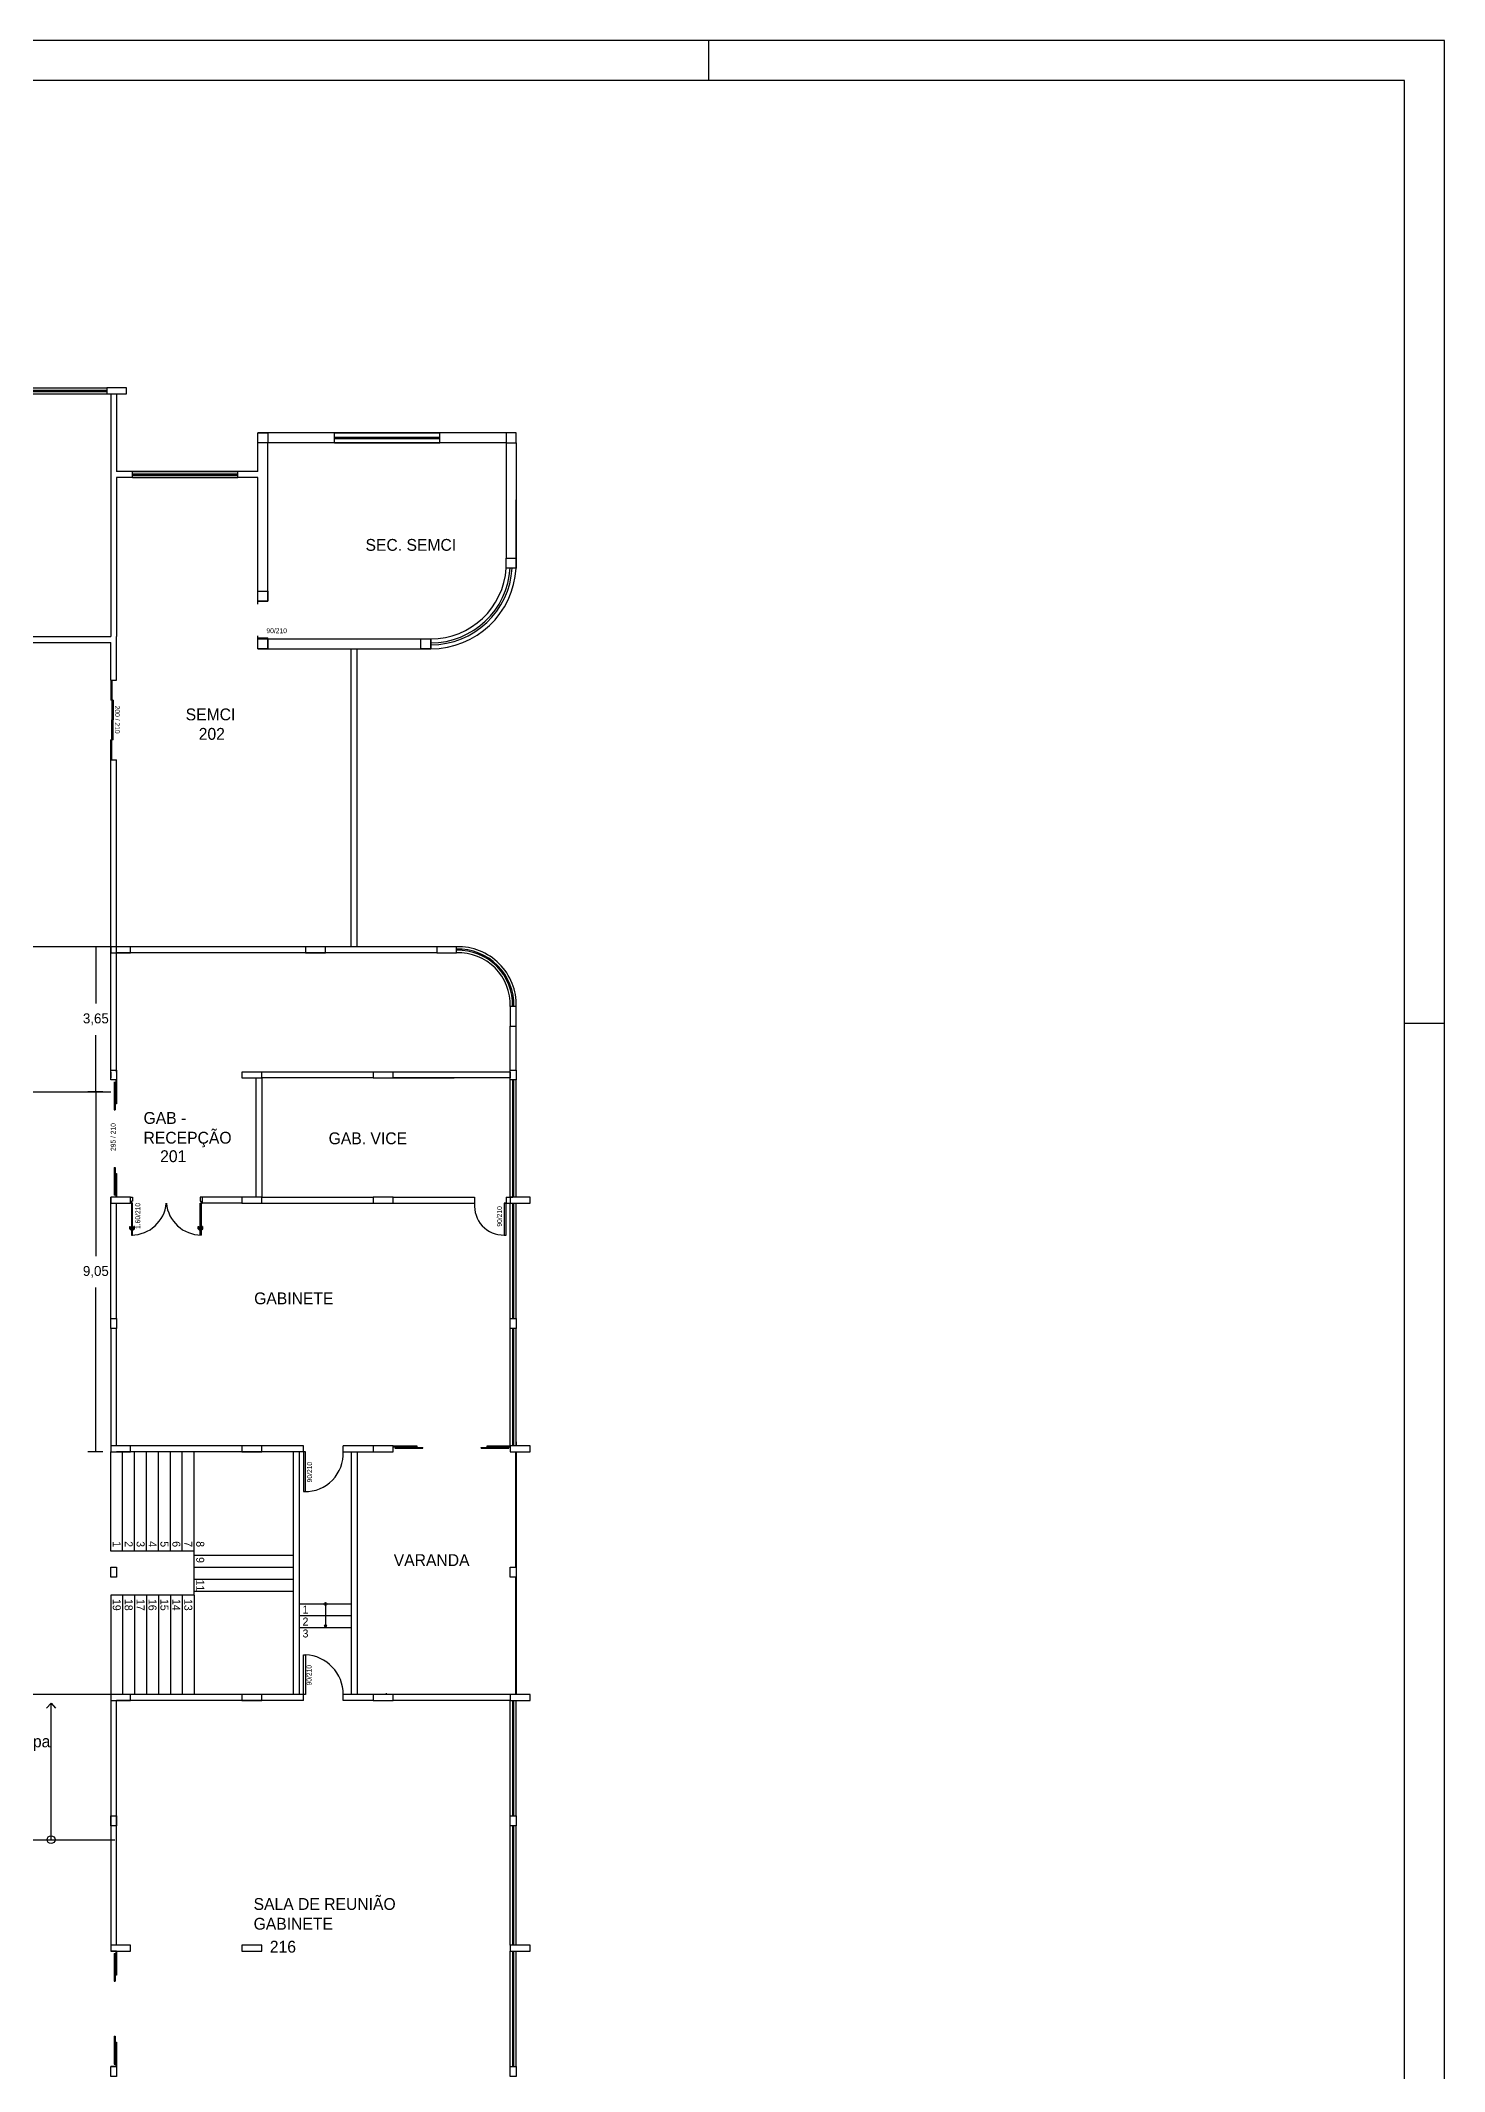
# Model space of a CAD drawing. Header units: metres. Extents: x -999 to 3200, y -1400 to 5056.
# Drawn here: x 1486.7 to 1522, y 4626.6 to 4677.7 of the extents above; entities that cross this region are included whole.
import ezdxf

# ---------------------------------------------------------------- set-up
doc = ezdxf.new("R2010")
doc.units = ezdxf.units.M
for name, color, linetype, true_color in [('.5', 7, 'Continuous', 0x000005), ('0.1', 7, 'Continuous', 0x000001), ('0.8', 7, 'Continuous', 0x000008), ('02', 7, 'Continuous', 0x000002), ('1', 7, 'Continuous', 0x000001), ('COLUNAS', 7, 'Continuous', 0x000005), ('DESENHO', 7, 'Continuous', 0x010c03), ('JANELAS', 7, 'Continuous', 0x000004), ('S2MARGF', 7, 'Continuous', 0x000004), ('S2MARGG', 7, 'Continuous', 0x00000d), ('Vão', 7, 'Continuous', 0x000002)]:
    doc.layers.add(name, color=color, linetype=linetype, true_color=true_color)

msp = doc.modelspace()

# ---------------------------------------------------------------- linework, layer by layer
at = {"layer": '.5', "color": 5}
for points in [[(1488.867, 4668.957), (1488.367, 4668.957), (1488.367, 4668.807), (1488.867, 4668.807), (1488.867, 4668.957)], [(1488.967, 4654.907), (1488.467, 4654.907), (1488.467, 4654.757), (1488.967, 4654.757), (1488.967, 4654.907)], [(1493.867, 4654.907), (1493.367, 4654.907), (1493.367, 4654.757), (1493.867, 4654.757), (1493.867, 4654.907)], [(1497.167, 4654.907), (1496.667, 4654.907), (1496.667, 4654.757), (1497.167, 4654.757), (1497.167, 4654.907)], [(1498.517, 4653.407), (1498.517, 4652.907), (1498.667, 4652.907), (1498.667, 4653.407), (1498.517, 4653.407)], [(1488.617, 4651.807), (1488.617, 4651.557), (1488.467, 4651.557), (1488.467, 4651.807), (1488.617, 4651.807)], [(1492.267, 4651.757), (1491.767, 4651.757), (1491.767, 4651.607), (1492.267, 4651.607), (1492.267, 4651.757)], [(1495.567, 4651.757), (1495.067, 4651.757), (1495.067, 4651.607), (1495.567, 4651.607), (1495.567, 4651.757)], [(1498.667, 4651.807), (1498.667, 4651.557), (1498.517, 4651.557), (1498.517, 4651.807), (1498.667, 4651.807)], [(1488.967, 4648.607), (1488.467, 4648.607), (1488.467, 4648.457), (1488.967, 4648.457), (1488.967, 4648.607)], [(1492.267, 4648.607), (1491.767, 4648.607), (1491.767, 4648.457), (1492.267, 4648.457), (1492.267, 4648.607)], [(1495.567, 4648.607), (1495.067, 4648.607), (1495.067, 4648.457), (1495.567, 4648.457), (1495.567, 4648.607)], [(1499.017, 4648.607), (1498.517, 4648.607), (1498.517, 4648.457), (1499.017, 4648.457), (1499.017, 4648.607)], [(1488.617, 4645.557), (1488.617, 4645.307), (1488.467, 4645.307), (1488.467, 4645.557), (1488.617, 4645.557)], [(1498.667, 4645.557), (1498.667, 4645.307), (1498.517, 4645.307), (1498.517, 4645.557), (1498.667, 4645.557)], [(1488.967, 4642.357), (1488.467, 4642.357), (1488.467, 4642.207), (1488.967, 4642.207), (1488.967, 4642.357)], [(1492.267, 4642.357), (1491.767, 4642.357), (1491.767, 4642.207), (1492.267, 4642.207), (1492.267, 4642.357)], [(1495.567, 4642.357), (1495.067, 4642.357), (1495.067, 4642.207), (1495.567, 4642.207), (1495.567, 4642.357)], [(1499.017, 4642.357), (1498.517, 4642.357), (1498.517, 4642.207), (1499.017, 4642.207), (1499.017, 4642.357)], [(1488.617, 4639.307), (1488.617, 4639.057), (1488.467, 4639.057), (1488.467, 4639.307), (1488.617, 4639.307)], [(1498.667, 4639.307), (1498.667, 4639.057), (1498.517, 4639.057), (1498.517, 4639.307), (1498.667, 4639.307)], [(1488.967, 4636.107), (1488.467, 4636.107), (1488.467, 4635.957), (1488.967, 4635.957), (1488.967, 4636.107)], [(1492.267, 4636.107), (1491.767, 4636.107), (1491.767, 4635.957), (1492.267, 4635.957), (1492.267, 4636.107)], [(1495.567, 4636.107), (1495.067, 4636.107), (1495.067, 4635.957), (1495.567, 4635.957), (1495.567, 4636.107)], [(1499.017, 4636.107), (1498.517, 4636.107), (1498.517, 4635.957), (1499.017, 4635.957), (1499.017, 4636.107)], [(1488.617, 4633.057), (1488.617, 4632.807), (1488.467, 4632.807), (1488.467, 4633.057), (1488.617, 4633.057)], [(1498.667, 4633.057), (1498.667, 4632.807), (1498.517, 4632.807), (1498.517, 4633.057), (1498.667, 4633.057)], [(1488.967, 4629.807), (1488.467, 4629.807), (1488.467, 4629.657), (1488.967, 4629.657), (1488.967, 4629.807)], [(1499.017, 4629.807), (1498.517, 4629.807), (1498.517, 4629.657), (1499.017, 4629.657), (1499.017, 4629.807)], [(1488.617, 4626.757), (1488.617, 4626.507), (1488.467, 4626.507), (1488.467, 4626.757), (1488.617, 4626.757)], [(1498.667, 4626.757), (1498.667, 4626.507), (1498.517, 4626.507), (1498.517, 4626.757), (1498.667, 4626.757)]]:
    msp.add_lwpolyline(points, dxfattribs=at)
at = {"color": 7}
for p, q in [((1488.467, 4668.807), (1488.467, 4662.707)), ((1488.617, 4668.807), (1488.617, 4666.857)), ((1488.617, 4666.707), (1488.617, 4662.707)), ((1498.667, 4664.427), (1498.667, 4666.14)), ((1485.852, 4662.557), (1488.467, 4662.557)), ((1485.956, 4662.707), (1488.467, 4662.707)), ((1488.467, 4661.607), (1488.467, 4662.557)), ((1488.617, 4661.607), (1488.617, 4662.707)), ((1494.517, 4654.907), (1494.517, 4662.397)), ((1494.667, 4654.907), (1494.667, 4662.397)), ((1488.467, 4661.607), (1488.617, 4661.607)), ((1488.467, 4654.907), (1488.467, 4659.607)), ((1488.467, 4659.607), (1488.617, 4659.607)), ((1488.617, 4654.757), (1488.617, 4659.607)), ((1488.467, 4654.757), (1488.467, 4654.907)), ((1496.667, 4654.907), (1488.467, 4654.907)), ((1488.467, 4654.757), (1488.467, 4654.857)), ((1488.467, 4651.807), (1488.467, 4654.757)), ((1488.617, 4652.807), (1488.617, 4654.757)), ((1496.667, 4654.757), (1488.617, 4654.757)), ((1488.617, 4651.807), (1488.617, 4654.757)), ((1498.667, 4653.405), (1498.667, 4653.486)), ((1498.517, 4651.757), (1498.517, 4652.907)), ((1498.667, 4651.807), (1498.667, 4652.907)), ((1488.467, 4651.757), (1488.467, 4651.607)), ((1488.617, 4651.757), (1488.617, 4651.807)), ((1498.517, 4651.757), (1498.517, 4651.607)), ((1498.517, 4651.557), (1498.517, 4651.607)), ((1488.467, 4648.457), (1488.467, 4648.607)), ((1488.467, 4645.557), (1488.467, 4648.457)), ((1488.617, 4645.557), (1488.617, 4648.457)), ((1488.467, 4645.307), (1488.467, 4642.357)), ((1488.617, 4642.357), (1488.617, 4645.307)), ((1488.467, 4639.707), (1488.467, 4642.207)), ((1493.317, 4642.357), (1488.617, 4642.357)), ((1493.317, 4642.207), (1488.617, 4642.207)), ((1488.767, 4639.707), (1488.767, 4642.207)), ((1489.067, 4639.707), (1489.067, 4642.207)), ((1489.367, 4639.707), (1489.367, 4642.207)), ((1489.667, 4639.707), (1489.667, 4642.207)), ((1489.967, 4639.707), (1489.967, 4642.207)), ((1490.267, 4639.707), (1490.267, 4642.207)), ((1490.567, 4638.607), (1490.567, 4642.207)), ((1493.067, 4636.107), (1493.067, 4642.207)), ((1493.217, 4636.107), (1493.217, 4642.207)), ((1493.317, 4642.207), (1493.317, 4642.357)), ((1494.317, 4642.207), (1494.317, 4642.357)), ((1488.467, 4639.707), (1488.467, 4641.707)), ((1490.567, 4639.707), (1488.467, 4639.707)), ((1490.567, 4639.607), (1493.067, 4639.607)), ((1490.567, 4639.307), (1493.067, 4639.307)), ((1490.567, 4639.007), (1493.067, 4639.007)), ((1490.567, 4638.607), (1488.467, 4638.607)), ((1488.467, 4638.607), (1488.467, 4636.107)), ((1488.767, 4638.607), (1488.767, 4636.107)), ((1489.067, 4638.607), (1489.067, 4636.107)), ((1489.367, 4638.607), (1489.367, 4636.107)), ((1489.667, 4638.607), (1489.667, 4636.107)), ((1489.967, 4638.607), (1489.967, 4636.107)), ((1490.267, 4638.607), (1490.267, 4636.107)), ((1490.567, 4638.707), (1493.067, 4638.707)), ((1490.567, 4638.607), (1490.567, 4636.107)), ((1486.967, 4635.887), (1486.853, 4635.762)), ((1486.967, 4632.457), (1486.967, 4635.887)), ((1486.967, 4635.887), (1487.075, 4635.764)), ((1493.317, 4636.107), (1488.467, 4636.107)), ((1488.467, 4635.957), (1488.467, 4631.007)), ((1493.317, 4635.957), (1488.617, 4635.957)), ((1488.617, 4631.007), (1488.617, 4635.957)), ((1493.317, 4635.957), (1493.317, 4636.107)), ((1494.317, 4635.957), (1494.317, 4636.107)), ((1498.517, 4636.107), (1495.567, 4636.107)), ((1498.517, 4635.957), (1495.567, 4635.957)), ((1488.467, 4631.007), (1488.467, 4629.807)), ((1488.617, 4629.807), (1488.617, 4631.007)), ((1488.617, 4629.657), (1488.467, 4629.657)), ((1488.617, 4626.757), (1488.467, 4626.757))]:
    msp.add_line(p, q, dxfattribs=at)
at = {"color": 1}
for p, q in [((1488.557, 4651.507), (1488.557, 4650.807)), ((1488.577, 4651.507), (1488.577, 4650.807)), ((1488.597, 4651.557), (1488.597, 4650.957)), ((1488.617, 4651.557), (1488.617, 4650.957)), ((1488.557, 4650.807), (1488.577, 4650.807)), ((1488.617, 4650.957), (1488.597, 4650.957)), ((1488.557, 4649.357), (1488.557, 4648.657)), ((1488.557, 4649.357), (1488.577, 4649.357)), ((1488.577, 4649.357), (1488.577, 4648.657)), ((1488.597, 4649.207), (1488.597, 4648.607)), ((1488.597, 4649.207), (1488.617, 4649.207)), ((1488.617, 4649.207), (1488.617, 4648.607)), ((1488.577, 4648.657), (1488.557, 4648.657)), ((1495.567, 4642.357), (1496.167, 4642.357)), ((1495.567, 4642.337), (1496.167, 4642.337)), ((1495.617, 4642.317), (1496.317, 4642.317)), ((1495.617, 4642.297), (1496.317, 4642.297)), ((1496.167, 4642.357), (1496.167, 4642.337)), ((1496.317, 4642.297), (1496.317, 4642.317)), ((1497.782, 4642.317), (1498.482, 4642.317)), ((1497.782, 4642.297), (1497.782, 4642.317)), ((1497.782, 4642.297), (1498.482, 4642.297)), ((1497.932, 4642.357), (1498.532, 4642.357)), ((1497.932, 4642.337), (1497.932, 4642.357)), ((1497.932, 4642.337), (1498.532, 4642.337)), ((1495.413, 4636.123), (1495.383, 4636.123)), ((1488.557, 4629.599), (1488.557, 4628.899)), ((1488.557, 4629.599), (1488.577, 4629.599)), ((1488.577, 4629.599), (1488.577, 4628.899)), ((1488.597, 4629.657), (1488.597, 4629.049)), ((1488.617, 4629.657), (1488.617, 4629.049)), ((1488.557, 4628.899), (1488.577, 4628.899)), ((1488.617, 4629.049), (1488.597, 4629.049)), ((1488.557, 4627.514), (1488.557, 4626.814)), ((1488.557, 4627.514), (1488.577, 4627.514)), ((1488.577, 4627.514), (1488.577, 4626.814)), ((1488.597, 4627.364), (1488.597, 4626.757)), ((1488.597, 4627.364), (1488.617, 4627.364)), ((1488.617, 4627.364), (1488.617, 4626.757)), ((1488.557, 4626.814), (1488.577, 4626.814))]:
    msp.add_line(p, q, dxfattribs=at)
at = {"color": 7}
msp.add_lwpolyline([(1492.267, 4629.807), (1491.767, 4629.807), (1491.767, 4629.657), (1492.267, 4629.657), (1492.267, 4629.807)], dxfattribs=at)
msp.add_circle((1486.967, 4632.457), 0.0992, dxfattribs=at)
at = {"layer": '0.1', "color": 1}
for p, q in [((1488.992, 4648.457), (1488.992, 4647.657)), ((1489.017, 4648.457), (1488.992, 4648.457)), ((1489.017, 4647.657), (1489.017, 4648.457)), ((1490.717, 4647.657), (1490.717, 4648.457)), ((1490.717, 4648.457), (1490.742, 4648.457)), ((1490.742, 4648.457), (1490.742, 4647.657)), ((1488.946, 4647.813), (1488.946, 4647.877)), ((1488.946, 4647.877), (1488.956, 4647.877)), ((1488.956, 4647.877), (1488.956, 4647.813)), ((1488.956, 4647.813), (1488.97, 4647.813)), ((1488.97, 4647.803), (1488.956, 4647.803)), ((1488.992, 4647.657), (1489.017, 4647.657)), ((1489.052, 4647.813), (1489.038, 4647.813)), ((1489.038, 4647.803), (1489.052, 4647.803)), ((1489.062, 4647.877), (1489.052, 4647.877)), ((1489.052, 4647.877), (1489.052, 4647.813)), ((1489.062, 4647.813), (1489.062, 4647.877)), ((1490.671, 4647.813), (1490.671, 4647.877)), ((1490.671, 4647.877), (1490.681, 4647.877)), ((1490.681, 4647.877), (1490.681, 4647.813)), ((1490.681, 4647.813), (1490.695, 4647.813)), ((1490.695, 4647.803), (1490.681, 4647.803)), ((1490.742, 4647.657), (1490.717, 4647.657)), ((1490.777, 4647.813), (1490.763, 4647.813)), ((1490.763, 4647.803), (1490.777, 4647.803)), ((1490.787, 4647.877), (1490.777, 4647.877)), ((1490.777, 4647.877), (1490.777, 4647.813)), ((1490.787, 4647.813), (1490.787, 4647.877))]:
    msp.add_line(p, q, dxfattribs=at)
for points in [[(1488.967, 4648.607), (1489.017, 4648.607), (1489.017, 4648.507), (1488.992, 4648.507), (1488.992, 4648.457), (1488.967, 4648.457)], [(1490.767, 4648.607), (1490.717, 4648.607), (1490.717, 4648.507), (1490.742, 4648.507), (1490.742, 4648.457), (1490.767, 4648.457)]]:
    msp.add_lwpolyline(points, dxfattribs=at)
for points in [[(1488.97, 4647.79), (1488.978, 4647.79), (1488.978, 4647.83), (1488.97, 4647.83)], [(1488.992, 4647.782), (1488.978, 4647.782), (1488.978, 4647.859), (1488.992, 4647.859)], [(1489.017, 4647.782), (1489.031, 4647.782), (1489.031, 4647.859), (1489.017, 4647.859)], [(1489.038, 4647.79), (1489.031, 4647.79), (1489.031, 4647.83), (1489.038, 4647.83)], [(1490.695, 4647.79), (1490.703, 4647.79), (1490.703, 4647.83), (1490.695, 4647.83)], [(1490.717, 4647.782), (1490.703, 4647.782), (1490.703, 4647.859), (1490.717, 4647.859)], [(1490.742, 4647.782), (1490.756, 4647.782), (1490.756, 4647.859), (1490.742, 4647.859)], [(1490.763, 4647.79), (1490.756, 4647.79), (1490.756, 4647.83), (1490.763, 4647.83)]]:
    msp.add_lwpolyline(points, close=True, dxfattribs=at)
for centre, radius, start, end in [((1488.986, 4648.541), 0.884, 270.3499, 354.5226), ((1490.747, 4648.541), 0.884, 185.4774, 269.6501), ((1488.956, 4647.813), 0.01, 180, 270), ((1489.052, 4647.813), 0.01, 270, 0), ((1490.681, 4647.813), 0.01, 180, 270), ((1490.777, 4647.813), 0.01, 270, 0)]:
    msp.add_arc(centre, radius, start, end, dxfattribs=at)
at = {"layer": '0.8', "color": 8}
for p, q in [((1497.519, 4667.577), (1495.981, 4667.577)), ((1495.567, 4651.607), (1497.105, 4651.607))]:
    msp.add_line(p, q, dxfattribs=at)
at = {"layer": '02', "color": 8}
for p, q in [((1488.094, 4654.907), (1488.094, 4653.478)), ((1488.094, 4651.257), (1488.094, 4652.686)), ((1488.267, 4651.257), (1487.894, 4651.257)), ((1488.094, 4651.257), (1488.094, 4647.128)), ((1488.094, 4642.207), (1488.094, 4646.336)), ((1488.267, 4642.207), (1487.894, 4642.207))]:
    msp.add_line(p, q, dxfattribs=at)
at = {"layer": '02', "color": 2}
for p, q in [((1495.067, 4651.757), (1492.267, 4651.757)), ((1498.517, 4651.757), (1495.567, 4651.757)), ((1492.117, 4651.607), (1492.117, 4648.607)), ((1495.067, 4651.607), (1492.267, 4651.607)), ((1492.267, 4651.607), (1492.267, 4648.607)), ((1498.517, 4651.607), (1495.567, 4651.607)), ((1491.767, 4648.607), (1490.767, 4648.607)), ((1490.767, 4648.607), (1490.767, 4648.457)), ((1492.267, 4648.607), (1495.067, 4648.607)), ((1495.567, 4648.607), (1497.617, 4648.607)), ((1497.617, 4648.607), (1497.617, 4648.457)), ((1498.417, 4648.607), (1498.577, 4648.607)), ((1498.417, 4648.607), (1498.417, 4648.457)), ((1491.767, 4648.457), (1490.767, 4648.457)), ((1492.267, 4648.457), (1495.067, 4648.457)), ((1495.567, 4648.457), (1497.617, 4648.457)), ((1498.361, 4648.457), (1498.577, 4648.457)), ((1495.067, 4642.357), (1494.317, 4642.357)), ((1494.317, 4642.207), (1495.067, 4642.207)), ((1494.517, 4642.207), (1494.517, 4636.123)), ((1494.667, 4642.207), (1494.667, 4636.123)), ((1498.482, 4642.297), (1498.482, 4642.317)), ((1495.067, 4636.107), (1494.317, 4636.107)), ((1495.067, 4635.957), (1494.317, 4635.957))]:
    msp.add_line(p, q, dxfattribs=at)
msp.add_lwpolyline([(1498.361, 4648.457), (1498.361, 4647.657), (1498.417, 4647.657), (1498.417, 4648.457)], close=True, dxfattribs=at)
at = {"layer": '1', "color": 1}
for p, q in [((1485.717, 4668.957), (1488.367, 4668.957)), ((1485.717, 4668.807), (1488.367, 4668.807)), ((1494.092, 4667.827), (1496.742, 4667.827)), ((1494.092, 4667.577), (1494.092, 4667.827)), ((1494.092, 4667.577), (1496.742, 4667.577)), ((1496.742, 4667.577), (1496.742, 4667.827)), ((1489.017, 4666.857), (1491.667, 4666.857)), ((1489.017, 4666.707), (1489.017, 4666.857)), ((1489.017, 4666.707), (1491.667, 4666.707)), ((1491.667, 4666.707), (1491.667, 4666.857)), ((1488.467, 4661.607), (1488.467, 4661.107)), ((1488.497, 4661.607), (1488.497, 4660.607)), ((1488.527, 4661.107), (1488.467, 4661.107)), ((1488.527, 4661.107), (1488.527, 4660.607)), ((1488.497, 4660.607), (1488.527, 4660.607)), ((1488.497, 4659.607), (1488.497, 4660.607)), ((1488.497, 4660.607), (1488.527, 4660.607)), ((1488.527, 4660.107), (1488.527, 4660.607)), ((1488.467, 4659.607), (1488.467, 4660.107)), ((1488.527, 4660.107), (1488.467, 4660.107)), ((1488.467, 4654.907), (1482.617, 4654.907)), ((1482.617, 4651.257), (1488.467, 4651.257)), ((1498.517, 4648.607), (1498.517, 4651.557)), ((1498.667, 4648.607), (1498.667, 4651.557)), ((1498.517, 4645.557), (1498.517, 4648.457)), ((1498.667, 4645.557), (1498.667, 4648.457)), ((1498.517, 4642.357), (1498.517, 4645.307)), ((1498.667, 4642.357), (1498.667, 4645.307)), ((1493.317, 4642.207), (1493.317, 4641.207)), ((1493.367, 4642.207), (1493.317, 4642.207)), ((1493.367, 4641.207), (1493.367, 4642.207)), ((1498.647, 4642.207), (1498.647, 4639.307)), ((1498.667, 4642.457), (1498.667, 4642.357)), ((1498.667, 4642.207), (1498.667, 4636.107)), ((1493.317, 4641.207), (1493.367, 4641.207)), ((1498.647, 4639.057), (1498.647, 4636.107)), ((1494.517, 4638.382), (1493.217, 4638.382)), ((1494.517, 4638.082), (1493.217, 4638.082)), ((1493.867, 4638.382), (1493.867, 4637.782)), ((1494.517, 4637.782), (1493.217, 4637.782)), ((1493.317, 4636.107), (1493.317, 4637.107)), ((1493.317, 4637.107), (1493.367, 4637.107)), ((1493.367, 4637.107), (1493.367, 4636.107)), ((1488.467, 4636.107), (1485.467, 4636.107)), ((1493.367, 4636.107), (1493.317, 4636.107)), ((1498.517, 4633.057), (1498.517, 4635.957)), ((1498.667, 4633.057), (1498.667, 4635.957)), ((1498.517, 4629.807), (1498.517, 4632.807)), ((1498.667, 4629.807), (1498.667, 4632.807)), ((1485.467, 4632.457), (1488.567, 4632.457)), ((1498.517, 4626.757), (1498.517, 4629.657)), ((1498.667, 4626.757), (1498.667, 4629.657))]:
    msp.add_line(p, q, dxfattribs=at)
msp.add_lwpolyline([(1493.867, 4637.782), (1493.901, 4637.841), (1493.833, 4637.841)], close=True, dxfattribs=at)
msp.add_circle((1493.867, 4638.382), 0.0352, dxfattribs=at)
for centre, radius, start, end in [((1497.205, 4653.445), 1.462, 358.4115, 91.5885), ((1497.205, 4653.445), 1.312, 358.3231, 91.6769), ((1498.354, 4648.396), 0.739, 175.3007, 270.545), ((1493.354, 4642.17), 0.963, 269.2564, 2.194), ((1493.315, 4636.107), 1.001, 0, 87.0624)]:
    msp.add_arc(centre, radius, start, end, dxfattribs=at)
at = {"layer": 'COLUNAS', "color": 5}
msp.add_line((1488.617, 4668.957), (1488.367, 4668.957), dxfattribs=at)
for points in [[(1492.417, 4667.577), (1492.167, 4667.577), (1492.167, 4667.827), (1492.417, 4667.827)], [(1498.417, 4667.577), (1498.667, 4667.577), (1498.667, 4667.827), (1498.417, 4667.827)], [(1498.667, 4664.427), (1498.417, 4664.427), (1498.417, 4664.677), (1498.667, 4664.677)], [(1492.417, 4663.597), (1492.167, 4663.597), (1492.167, 4663.847), (1492.417, 4663.847)], [(1492.417, 4662.397), (1492.167, 4662.397), (1492.167, 4662.647), (1492.417, 4662.647)], [(1496.517, 4662.397), (1496.267, 4662.397), (1496.267, 4662.647), (1496.517, 4662.647)]]:
    msp.add_lwpolyline(points, close=True, dxfattribs=at)
at = {"layer": 'Defpoints'}
for p in [(1488.094, 4654.907), (1488.094, 4654.907), (1488.094, 4651.257), (1488.467, 4651.257), (1488.094, 4642.207), (1488.467, 4642.207)]:
    msp.add_point(p, dxfattribs=at)
at = {"layer": 'DESENHO', "color": 7, "true_color": 0x010c03}
for p, q in [((1492.167, 4666.857), (1492.167, 4667.827)), ((1498.667, 4667.827), (1492.167, 4667.827)), ((1492.417, 4663.597), (1492.417, 4667.577)), ((1498.417, 4667.577), (1492.417, 4667.577)), ((1498.417, 4667.577), (1498.417, 4664.677)), ((1498.667, 4667.577), (1498.667, 4664.427)), ((1492.167, 4666.857), (1488.617, 4666.857)), ((1492.167, 4666.707), (1488.617, 4666.707)), ((1492.167, 4663.522), (1492.167, 4666.707)), ((1498.667, 4664.427), (1498.413, 4664.427)), ((1492.167, 4663.597), (1492.417, 4663.597)), ((1492.167, 4662.647), (1492.167, 4662.722)), ((1492.167, 4662.397), (1492.167, 4662.697)), ((1492.167, 4662.672), (1492.417, 4662.672)), ((1492.167, 4662.397), (1492.417, 4662.397)), ((1492.417, 4662.622), (1492.417, 4662.672)), ((1492.417, 4662.397), (1492.417, 4662.672)), ((1492.417, 4662.647), (1496.517, 4662.647)), ((1492.417, 4662.647), (1492.417, 4662.397)), ((1492.417, 4662.397), (1496.517, 4662.397)), ((1496.517, 4662.397), (1496.517, 4662.647))]:
    msp.add_line(p, q, dxfattribs=at)
at = {"layer": 'JANELAS', "color": 4}
for radius, end in [(2.05, 356.6442), (2, 356.5602), (1.9, 356.3789), (2.15, 356.8004)]:
    msp.add_arc((1496.517, 4664.547), radius, 270, end, dxfattribs=at)
at = {"layer": 'S2MARGF', "color": 4}
for p, q in [((1503.51, 4676.687), (1503.51, 4677.687)), ((1521.01, 4652.987), (1522.01, 4652.987))]:
    msp.add_line(p, q, dxfattribs=at)
msp.add_lwpolyline([(1416.61, 4593.587), (1522.01, 4593.587), (1522.01, 4677.687), (1416.61, 4677.687)], close=True, dxfattribs=at)
at = {"layer": 'S2MARGG', "color": 13}
for p, q in [((1521.01, 4676.687), (1419.11, 4676.687)), ((1521.01, 4594.587), (1521.01, 4676.687))]:
    msp.add_line(p, q, dxfattribs=at)
at = {"layer": 'Vão', "color": 2}
for p, q in [((1485.717, 4668.897), (1488.367, 4668.897)), ((1485.717, 4668.867), (1488.367, 4668.867)), ((1494.092, 4667.717), (1496.742, 4667.717)), ((1494.092, 4667.687), (1496.742, 4667.687)), ((1489.017, 4666.793), (1491.667, 4666.793)), ((1489.017, 4666.763), (1491.667, 4666.763)), ((1498.577, 4648.607), (1498.577, 4651.557)), ((1498.607, 4648.607), (1498.607, 4651.557)), ((1498.577, 4645.557), (1498.577, 4648.457)), ((1498.607, 4645.557), (1498.607, 4648.457)), ((1498.577, 4642.357), (1498.577, 4645.307)), ((1498.607, 4642.357), (1498.607, 4645.307)), ((1498.577, 4633.057), (1498.577, 4635.957)), ((1498.607, 4633.057), (1498.607, 4635.957)), ((1498.577, 4629.807), (1498.577, 4632.807)), ((1498.607, 4629.807), (1498.607, 4632.807)), ((1498.577, 4626.757), (1498.577, 4629.657)), ((1498.607, 4626.757), (1498.607, 4629.657))]:
    msp.add_line(p, q, dxfattribs=at)
for radius, start, end in [(1.402, 358.4308, 91.5692), (1.372, 358.3965, 91.6035)]:
    msp.add_arc((1497.205, 4653.445), radius, start, end, dxfattribs=at)

# ---------------------------------------------------------------- texts
at = {"layer": '0.8', "color": 8, "extrusion": (-0.141435, 3.16192e-13, 0.989948), "attachment_point": 7, "text_direction": (0.989948, 0, 0.141435)}
for s, insert, char_height, width in [('SEC. SEMCI', (1494.876, 4664.856, -0.343), 0.298, 2.42764), ('SEMCI ', (1490.353, 4660.594, -0.343), 0.298, 2.42764), ('202', (1490.681, 4660.105, -0.317), 0.298, 4.45181), ('GAB - RECEPÇÃO', (1489.293, 4649.864), 0.29798, 2.42764), ('GAB. VICE', (1493.948, 4649.937), 0.298, 2.42764), ('201', (1489.71, 4649.487), 0.298, 4.45181), ('GABINETE', (1492.075, 4645.913, -0.289), 0.298, 2.42764), ('VARANDA', (1495.585, 4639.337, 0.63), 0.298, 2.42764), ('Rampa', (1485.678, 4634.69), 0.298, 4.45181), ('SALA DE REUNIÃO GABINETE', (1492.061, 4630.19), 0.29798, 4.45797), ('216', (1492.469, 4629.613, -0.341), 0.298, 4.45181)]:
    msp.add_mtext(s, dxfattribs=dict(at, insert=insert, char_height=char_height, width=width))
at = {"layer": '0.8', "color": 8, "extrusion": (-0.141435, 3.16226e-13, 0.989948), "insert": (1492.384, 4662.788), "char_height": 0.1232, "width": 1.00346, "attachment_point": 7, "text_direction": (0.989948, 0, 0.141435)}
msp.add_mtext('90/210', dxfattribs=at)
at = {"layer": '0.8', "color": 8, "extrusion": (3.16235e-13, 0.141435, 0.989948), "insert": (1488.572, 4660.967), "char_height": 0.1232, "width": 1.00346, "attachment_point": 7, "text_direction": (0, -0.989948, 0.141435)}
msp.add_mtext('200 / 210', dxfattribs=at)
at = {"layer": '0.8', "color": 8, "extrusion": (-3.16183e-13, -0.141435, 0.989948), "char_height": 0.1232, "width": 1.00346, "attachment_point": 7, "text_direction": (0, 0.989948, 0.141435)}
for s, insert in [('295 / 210', (1488.593, 4649.771)), ('1.60/210', (1489.212, 4647.81))]:
    msp.add_mtext(s, dxfattribs=dict(at, insert=insert))
at = {"layer": '0.8', "color": 8, "extrusion": (3.16148e-13, -0.141435, 0.989948), "char_height": 0.1232, "width": 1.00346, "attachment_point": 1, "text_direction": (0, 0.989948, 0.141435)}
for insert in [(1498.183, 4647.869), (1493.407, 4641.44), (1493.395, 4636.334)]:
    msp.add_mtext('90/210', dxfattribs=dict(at, insert=insert))
at = {"layer": '0.8', "color": 8, "extrusion": (-3.16131e-13, 0.141435, 0.989948), "attachment_point": 1, "text_direction": (0, -0.989948, 0.141435)}
for s, insert, char_height, width in [('1', (1488.719, 4639.961), 0.201, 1.63887), ('2', (1489.019, 4639.961), 0.201, 1.63887), ('3', (1489.319, 4639.961), 0.201, 1.63887), ('4', (1489.619, 4639.961), 0.201, 1.63887), ('5', (1489.919, 4639.961), 0.201, 1.63887), ('6', (1490.219, 4639.961), 0.201, 1.63887), ('7', (1490.519, 4639.961), 0.201, 1.63887), ('8', (1490.819, 4639.961), 0.201, 1.63887), ('9', (1490.819, 4639.561), 0.201, 1.63887), ('11', (1490.819, 4638.996, -0.005), 0.2012, 1.67409), ('19', (1488.719, 4638.51, 0.064), 0.2012, 1.18345), ('18', (1489.019, 4638.51, 0.064), 0.2012, 1.18345), ('17', (1489.319, 4638.51, 0.064), 0.2012, 1.18345), ('16', (1489.619, 4638.51, 0.064), 0.2012, 1.18345), ('15', (1489.919, 4638.51, 0.064), 0.2012, 1.18345), ('14', (1490.219, 4638.51, 0.064), 0.2012, 1.18345), ('13', (1490.519, 4638.51, 0.064), 0.2012, 1.18345)]:
    msp.add_mtext(s, dxfattribs=dict(at, insert=insert, char_height=char_height, width=width))
at = {"layer": '0.8', "color": 8, "extrusion": (-0.141435, -3.16122e-13, 0.989948), "char_height": 0.201, "width": 1.63887, "attachment_point": 1, "text_direction": (0.989948, 0, 0.141435)}
for s, insert in [('2', (1493.292, 4638.042)), ('1', (1493.292, 4638.342)), ('3', (1493.292, 4637.742))]:
    msp.add_mtext(s, dxfattribs=dict(at, insert=insert))
at = {"layer": '02', "color": 8, "char_height": 0.25, "attachment_point": 5}
for s, insert in [('3,65', (1488.094, 4653.082)), ('9,05', (1488.094, 4646.732))]:
    msp.add_mtext(s, dxfattribs=dict(at, insert=insert))

doc.saveas('drawing.dxf')
